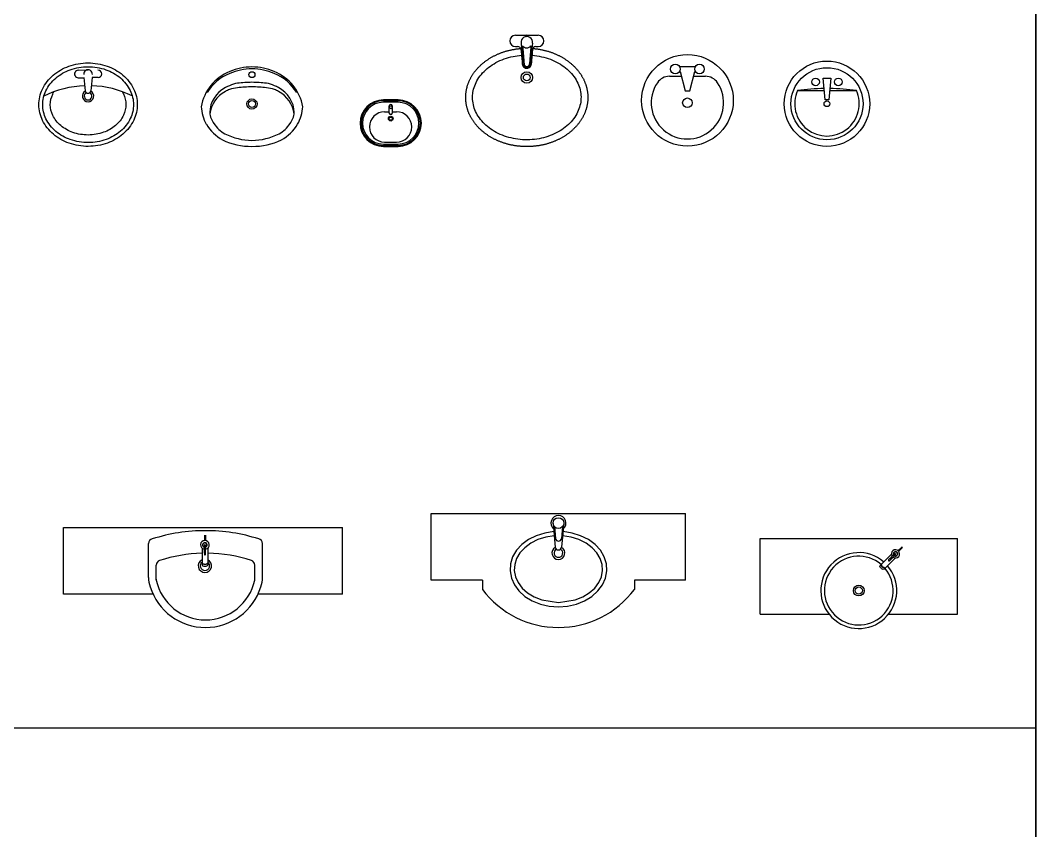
# Model space of a CAD drawing. Header units: millimetres. Extents: x 1357 to 18171, y 1516 to 18553.
# Drawn here: x 12824 to 18171, y 10683 to 14954 of the extents above; entities that cross this region are included whole.
import ezdxf

# ---------------------------------------------------------------- set-up
doc = ezdxf.new("R2010")
doc.units = ezdxf.units.MM
doc.linetypes.add('DASHED', pattern=[0.75, 0.5, -0.25])
doc.layers.add('www.cad-blocks.net', color=7, linetype='Continuous')

# ---------------------------------------------------------------- blocks, each defined once
blk = doc.blocks.new('A$C359865C9')
for p, q in [((0.26, 0.5858), (0.38, 0.5858)), ((0.26, 0.5258), (0.272, 0.5258)), ((0.368, 0.5258), (0.3809, 0.5258))]:
    blk.add_line(p, q)
for radius in [0.03, 0.018]:
    blk.add_circle((0.3201, 0.3632), radius)
for centre, radius, start, end in [((0.26, 0.5558), 0.03, 90.0061, 270.0061), ((0.32, 0.5495), 0.03, 348.1537, 191.8463), ((0.38, 0.5558), 0.03, 270.0061, 89.9816), ((0.272, 0.5078), 0.018, 0.0061, 90.0061), ((0.32, 0.5495), 0.03, 222.4523, 317.5477), ((0.368, 0.5078), 0.018, 90.0061, 180.0061), ((0.3201, 0.4358), 0.024, 180.0061, 0.0061), ((0.3201, 0.4358), 0.0204, 180.0061, 0.0061), ((0.3201, 0.4358), 0.0144, 180.0061, 0.0061)]:
    blk.add_arc(centre, radius, start, end)
at = {"extrusion": (0, 0, -1)}
blk.add_ellipse((0.3199, 0.5826), major_axis=(-0.00812, 0), ratio=0.392595, dxfattribs=at)
at = {"linetype": 'DASHED', "ltscale": 100, "extrusion": (0, 0, -1)}
blk.add_ellipse((0.3201, 0.258), major_axis=(0.3216, 0), ratio=0.80597, start_param=-1.471508, end_param=4.612925, dxfattribs=at)
for points, knots in [([(0.2907, 0.5434), (0.2946, 0.498), (0.2952, 0.4908), (0.2965, 0.4761), (0.2971, 0.4686), (0.2983, 0.4536), (0.2989, 0.4461), (0.2995, 0.4378), (0.2996, 0.4369), (0.2996, 0.4361)], [2.511178, 2.511178, 2.511178, 2.511178, 20.495008, 20.495008, 39.297594, 39.297594, 58.10018, 58.10018, 60.208758, 60.208758, 60.208758, 60.208758]), ([(0.3494, 0.5434), (0.3455, 0.498), (0.3449, 0.4908), (0.3436, 0.4761), (0.343, 0.4686), (0.3418, 0.4536), (0.3412, 0.4461), (0.3406, 0.4378), (0.3405, 0.4369), (0.3404, 0.4361)], [2.511178, 2.511178, 2.511178, 2.511178, 20.495008, 20.495008, 39.297594, 39.297594, 58.10018, 58.10018, 60.208758, 60.208758, 60.208758, 60.208758]), ([(0.29, 0.5078), (0.2913, 0.4937), (0.2935, 0.4697), (0.2953, 0.4457), (0.2961, 0.4358)], [0, 0, 0, 0, 35.358253, 60.208758, 60.208758, 60.208758, 60.208758]), ([(0.2979, 0.5293), (0.298, 0.528), (0.2981, 0.5267), (0.2988, 0.5184), (0.2993, 0.5127), (0.3005, 0.4986), (0.301, 0.4933), (0.3014, 0.4884), (0.3015, 0.4875), (0.3017, 0.4857), (0.3017, 0.485), (0.3019, 0.4827), (0.3021, 0.4812), (0.3026, 0.4756), (0.3029, 0.4716), (0.3037, 0.4621), (0.3041, 0.4568), (0.3049, 0.4464), (0.3053, 0.4415), (0.3056, 0.4365)], [4.643985, 4.643985, 4.643985, 4.643985, 5.282102, 5.282102, 8.976667, 8.976667, 16.365798, 16.365798, 18.536065, 18.536065, 20.434607, 20.434607, 24.231692, 24.231692, 34.371999, 34.371999, 47.807513, 47.807513, 60.208758, 60.208758, 60.208758, 60.208758]), ([(0.3422, 0.5293), (0.3421, 0.528), (0.342, 0.5267), (0.3412, 0.5184), (0.3408, 0.5127), (0.3395, 0.4986), (0.3391, 0.4933), (0.3387, 0.4884), (0.3386, 0.4875), (0.3384, 0.4857), (0.3383, 0.485), (0.3381, 0.4827), (0.338, 0.4812), (0.3375, 0.4756), (0.3372, 0.4716), (0.3364, 0.4621), (0.336, 0.4568), (0.3352, 0.4464), (0.3348, 0.4415), (0.3345, 0.4365)], [4.643985, 4.643985, 4.643985, 4.643985, 5.282102, 5.282102, 8.976667, 8.976667, 16.365798, 16.365798, 18.536065, 18.536065, 20.434607, 20.434607, 24.231692, 24.231692, 34.371999, 34.371999, 47.807513, 47.807513, 60.208758, 60.208758, 60.208758, 60.208758]), ([(0.35, 0.5078), (0.3487, 0.4937), (0.3466, 0.4697), (0.3448, 0.4457), (0.344, 0.4358)], [0, 0, 0, 0, 35.358253, 60.208758, 60.208758, 60.208758, 60.208758]), ([(0.3475, 0.4801), (0.3477, 0.4801), (0.3479, 0.4801), (0.3648, 0.4788), (0.3813, 0.4763), (0.4136, 0.4692), (0.4293, 0.4645), (0.4593, 0.4531), (0.4737, 0.4464), (0.5006, 0.4312), (0.5131, 0.4227), (0.5361, 0.4042), (0.5465, 0.3942), (0.5649, 0.3732), (0.5729, 0.3622), (0.5864, 0.3393), (0.5918, 0.3275), (0.6, 0.3036), (0.6029, 0.2914), (0.6059, 0.2669), (0.6061, 0.2545), (0.6039, 0.2301), (0.6015, 0.218), (0.5941, 0.1942), (0.5892, 0.1825), (0.5768, 0.1597), (0.5693, 0.1486), (0.552, 0.1275), (0.5422, 0.1174), (0.5203, 0.0986), (0.5083, 0.0899), (0.4825, 0.0741), (0.4686, 0.0671), (0.4396, 0.0549), (0.4243, 0.0498), (0.3929, 0.0418), (0.3767, 0.0388), (0.3439, 0.0352), (0.3273, 0.0344), (0.2942, 0.0353), (0.2776, 0.0369), (0.2452, 0.0422), (0.2293, 0.046), (0.1987, 0.0556), (0.1839, 0.0615), (0.156, 0.0751), (0.1428, 0.0828), (0.1184, 0.0997), (0.1071, 0.109), (0.0869, 0.1288), (0.078, 0.1393), (0.0625, 0.1611), (0.0559, 0.1725), (0.0454, 0.1957), (0.0415, 0.2076), (0.036, 0.2317), (0.0346, 0.2438), (0.0345, 0.2566), (0.0345, 0.2573), (0.0345, 0.258), (0.0345, 0.2664), (0.0351, 0.2749), (0.0382, 0.2956), (0.0413, 0.3078), (0.0502, 0.3317), (0.0559, 0.3434), (0.0699, 0.3661), (0.0782, 0.377), (0.0972, 0.3978), (0.1079, 0.4076), (0.1313, 0.4257), (0.1441, 0.434), (0.1714, 0.4488), (0.186, 0.4553), (0.2163, 0.4662), (0.2321, 0.4706), (0.2628, 0.4769), (0.2776, 0.479), (0.2925, 0.4801)], [1.664851, 1.664851, 1.664851, 1.664851, 1.666804, 1.666804, 1.838807, 1.838807, 2.01081, 2.01081, 2.182814, 2.182814, 2.354817, 2.354817, 2.52682, 2.52682, 2.698824, 2.698824, 2.870827, 2.870827, 3.04283, 3.04283, 3.214834, 3.214834, 3.384783, 3.384783, 3.554732, 3.554732, 3.724681, 3.724681, 3.89463, 3.89463, 4.064578, 4.064578, 4.234527, 4.234527, 4.404476, 4.404476, 4.574425, 4.574425, 4.744374, 4.744374, 4.914323, 4.914323, 5.084272, 5.084272, 5.254221, 5.254221, 5.42417, 5.42417, 5.594119, 5.594119, 5.764068, 5.764068, 5.934016, 5.934016, 6.103965, 6.103965, 6.273914, 6.273914, 6.283185, 6.283185, 6.283185, 6.401959, 6.401959, 6.573962, 6.573962, 6.745965, 6.745965, 6.917969, 6.917969, 7.089972, 7.089972, 7.261975, 7.261975, 7.433979, 7.433979, 7.605982, 7.605982, 7.759676, 7.759676, 7.759676, 7.759676])]:
    blk.add_open_spline(points, degree=3, knots=knots)
blk = doc.blocks.new('A$C16C86156')
at = {"linetype": 'ByBlock'}
for p, q in [((0.2032, 0.4191), (0.2794, 0.4191)), ((0.2032, 0.3937), (0.2286, 0.2921)), ((0.254, 0.2921), (0.2794, 0.3937)), ((0.1463, 0.3683), (0.2096, 0.3683)), ((0.2731, 0.3683), (0.3363, 0.3683)), ((0.2286, 0.2921), (0.254, 0.2921))]:
    blk.add_line(p, q, dxfattribs=at)
for centre, radius in [((0.2413, 0.2413), 0.2413), ((0.1778, 0.4064), 0.0254), ((0.3048, 0.4064), 0.0254), ((0.2413, 0.2286), 0.0254)]:
    blk.add_circle(centre, radius, dxfattribs=at)
for centre, radius, start, end in [((0.2413, 0.2286), 0.1905, 146.251, 33.749), ((0.1463, 0.2921), 0.0762, 90, 146.251), ((0.3363, 0.2921), 0.0762, 33.749, 90)]:
    blk.add_arc(centre, radius, start, end, dxfattribs=at)
blk = doc.blocks.new('A$C6AF055E0')
for p, q in [((0.1999, 0.245), (0.1225, 0.245)), ((0.1999, 0.24), (0.1225, 0.24)), ((0.1999, 0.2325), (0.1225, 0.2325)), ((0.129, 0.1825), (0.1537, 0.1825)), ((0.1537, 0.1758), (0.1537, 0.2135)), ((0.1687, 0.2135), (0.1687, 0.1758)), ((0.1687, 0.1825), (0.1919, 0.1825)), ((0.1225, 0.0125), (0.1999, 0.0125)), ((0.1225, 0.005), (0.1999, 0.005)), ((0.1225, 0), (0.1999, 0)), ((0.129, 0.0225), (0.1919, 0.0225))]:
    blk.add_line(p, q)
for centre, radius in [((0.1612, 0.206), 0.0075), ((0.1612, 0.1463), 0.0125), ((0.1612, 0.1463), 0.0085)]:
    blk.add_circle(centre, radius)
for centre, radius, start, end in [((0.1225, 0.1225), 0.1225, 90, 270), ((0.1225, 0.1225), 0.1175, 90, 270), ((0.1225, 0.1225), 0.11, 90, 270), ((0.1612, 0.2135), 0.0075, 0, 180), ((0.1999, 0.1225), 0.1225, 270, 90), ((0.1999, 0.1225), 0.1175, 270, 90), ((0.1999, 0.1225), 0.11, 270, 90), ((0.129, 0.1025), 0.08, 90, 270), ((0.1612, 0.1758), 0.0075, 180, 0), ((0.1919, 0.1025), 0.08, 270, 90)]:
    blk.add_arc(centre, radius, start, end)
blk = doc.blocks.new('A$C6B943AC5')
for p, q in [((0.207, 0.401), (0.2589, 0.4042)), ((0.2071, 0.362), (0.2386, 0.3621)), ((0.2361, 0.3625), (0.2439, 0.2926)), ((0.2809, 0.3627), (0.2736, 0.2927)), ((0.3111, 0.3624), (0.2796, 0.3623))]:
    blk.add_line(p, q)
for points in [[(0.518, 0.2209, -0.113917), (0.4993, 0.1385, -0.1036), (0.4427, 0.0651, -0.091717), (0.3606, 0.0176, -0.084781), (0.2598, 0, -0.084781), (0.1587, 0.0169, -0.091717), (0.0764, 0.0638, -0.1036), (0.0193, 0.1368, -0.113917), (0, 0.2191, -0.113917), (0.0187, 0.3015, -0.1036), (0.0753, 0.3749, -0.091717), (0.1574, 0.4224, -0.084781), (0.2582, 0.44, -0.084781), (0.3592, 0.4231, -0.091717), (0.4416, 0.3762, -0.1036), (0.4987, 0.3032, -0.113917)], [(0.498, 0.2208, -0.113917), (0.4813, 0.1472, -0.1036), (0.4297, 0.0803, -0.091717), (0.3539, 0.0364, -0.084781), (0.2597, 0.02, -0.084781), (0.1653, 0.0358, -0.091717), (0.0893, 0.0791, -0.1036), (0.0372, 0.1457, -0.113917), (0.02, 0.2192, -0.113917), (0.0367, 0.2928, -0.1036), (0.0883, 0.3597, -0.091717), (0.1641, 0.4036, -0.084781), (0.2583, 0.42, -0.084781), (0.3527, 0.4042, -0.091717), (0.4287, 0.3609, -0.1036), (0.4808, 0.2943, -0.113917)]]:
    blk.add_lwpolyline(points, format="xyb", close=True)
for points in [[(0.458, 0.2207, -0.113917), (0.4453, 0.1646, -0.1036), (0.4037, 0.1107, -0.091717), (0.3405, 0.0741, -0.084781), (0.2595, 0.06, -0.084781), (0.1785, 0.0736, -0.091717), (0.1151, 0.1097, -0.1036), (0.0731, 0.1633, -0.113917), (0.06, 0.2193, -0.113917), (0.0727, 0.2754, -0.020517), (0.0792, 0.2874, -0.091717)], [(0.4384, 0.2886, -0.020517), (0.4449, 0.2767, -0.113917), (0.458, 0.2207, -0.113917)]]:
    blk.add_lwpolyline(points, format="xyb")
for centre, radius, start, end in [((0.207, 0.3815), 0.0195, 90.197, 270.197), ((0.259, 0.3817), 0.0225, 354.0815, 186.3125), ((0.311, 0.3819), 0.0195, 270.197, 90.197), ((0.2604, -0.2004), 0.5204, 92.1543, 116.7762), ((0.2588, 0.265), 0.03, 119.152, 61.242), ((0.2588, 0.265), 0.02, 116.5813, 63.8126), ((0.2587, 0.295), 0.015, 189.3922, 351.0017), ((0.2604, -0.2004), 0.5204, 63.6178, 88.2397)]:
    blk.add_arc(centre, radius, start, end)
blk = doc.blocks.new('A$C423A5AD7')
at = {"ltscale": 10}
for centre, radius in [((0.2678, 0.378), 0.0158), ((0.2678, 0.2235), 0.027), ((0.2678, 0.2235), 0.018)]:
    blk.add_circle(centre, radius, dxfattribs=at)
for centre, radius, start, end in [((0.2411, 0.167), 0.2447, 111.7402, 170.0543), ((0.2668, 0.1262), 0.2923, 89.8222, 113.4689), ((0.2687, 0.1262), 0.2923, 66.5311, 90.1778), ((0.2944, 0.167), 0.2447, 9.9457, 68.2598), ((0.2296, 0.2267), 0.2303, 184.3468, 208.5542), ((0.3059, 0.2267), 0.2303, 331.4458, 355.6532), ((0.2277, 0.2393), 0.2349, 211.4873, 240.6066), ((0.3078, 0.2393), 0.2349, 299.3934, 328.5127), ((0.2653, 0.3548), 0.3548, 244.4583, 270.3897), ((0.2702, 0.3548), 0.3548, 269.6103, 295.5417)]:
    blk.add_arc(centre, radius, start, end)
for centre, radius, start, end in [((0.2411, 0.1567), 0.2447, 111.7402, 148.6981), ((0.2668, 0.1159), 0.2923, 89.8222, 113.4689), ((0.2687, 0.1159), 0.2923, 66.5311, 90.1778), ((0.2944, 0.1567), 0.2447, 31.3019, 68.2598), ((0.2061, 0.2055), 0.1277, 96.6168, 116.4696), ((0.2838, -0.4275), 0.7655, 91.2027, 96.9324), ((0.2517, -0.4275), 0.7655, 83.0676, 88.7973), ((0.3294, 0.2055), 0.1277, 63.5304, 83.3832), ((0.1988, 0.1733), 0.1539, 117.5793, 178.3326), ((0.1988, 0.1528), 0.1539, 117.5793, 173.258), ((0.1713, 0.2445), 0.0784, 106.3481, 123.8689), ((0.1713, 0.2241), 0.0784, 106.3481, 123.8689), ((0.1959, 0.1856), 0.1229, 92.0761, 112.3167), ((0.2838, -0.4514), 0.7655, 91.2027, 96.9324), ((0.2517, -0.4514), 0.7655, 83.0676, 88.7973), ((0.3396, 0.1856), 0.1229, 67.6833, 87.9239), ((0.3642, 0.2445), 0.0784, 56.1311, 73.6519), ((0.3642, 0.2241), 0.0784, 56.1311, 73.6519), ((0.3367, 0.1733), 0.1539, 1.6674, 62.4207), ((0.3367, 0.1528), 0.1539, 6.742, 62.4207), ((0.1672, 0.1919), 0.123, 186.6099, 215.8329), ((0.3683, 0.1919), 0.123, 324.1671, 353.3901), ((0.2101, 0.2156), 0.1718, 213.845, 240.3264), ((0.3254, 0.2156), 0.1718, 299.6736, 326.155), ((0.2726, 0.361), 0.3295, 243.4143, 269.1615), ((0.2629, 0.361), 0.3295, 270.8385, 296.5857)]:
    blk.add_arc(centre, radius, start, end, dxfattribs=at)
blk = doc.blocks.new('A$C580A7971')
for p, q in [((0.215, 0.245), (0.205, 0.36)), ((0.205, 0.36), (0.245, 0.36)), ((0.245, 0.36), (0.235, 0.245)), ((0.07, 0.295), (0.2107, 0.295)), ((0.2393, 0.295), (0.38, 0.295)), ((0.235, 0.245), (0.215, 0.245))]:
    blk.add_line(p, q)
for centre, radius in [((0.225, 0.225), 0.225), ((0.225, 0.225), 0.19), ((0.165, 0.34), 0.02), ((0.285, 0.34), 0.02), ((0.225, 0.225), 0.015)]:
    blk.add_circle(centre, radius)
for centre, radius, start, end in [((0.225, 0.225), 0.17, 155.6843, 24.3157), ((0.2278, -0.9297), 1.2348, 90.8277, 97.3436), ((0.2222, -0.9297), 1.2348, 82.6564, 89.1723)]:
    blk.add_arc(centre, radius, start, end)
blk = doc.blocks.new('A$C4278655E')
for p, q in [((0, 0.176), (0, 0.526)), ((0, 0.526), (1.47, 0.526)), ((0.7432, 0.4862), (0.7432, 0.4579)), ((0.7478, 0.4862), (0.7478, 0.4579)), ((1.47, 0.176), (1.47, 0.526)), ((0.4487, 0.2639), (0.4487, 0.442)), ((1.0487, 0.2639), (1.0487, 0.4415)), ((0.7302, 0.4179), (0.7302, 0.3299)), ((0.7609, 0.4179), (0.7609, 0.3299)), ((0.4887, 0.2518), (0.4887, 0.3285)), ((1.0087, 0.2518), (1.0087, 0.3285)), ((0.472, 0.176), (0, 0.176)), ((1.47, 0.176), (1.0253, 0.176))]:
    blk.add_line(p, q)
for centre, radius, start, end in [((0.7472, -0.4041), 0.9141, 89.8933, 107.7594), ((0.7501, -0.4041), 0.9141, 72.2406, 90.1067), ((0.4737, 0.442), 0.025, 102.1069, 180), ((0.7455, 0.435), 0.023, 279.4881, 260.5119), ((0.7455, 0.435), 0.0123, 286.4136, 253.5864), ((0.7455, 0.435), 0.0107, 288.3951, 251.6049), ((1.0518, 0.4085), 0.3101, 175.5082, 184.4918), ((0.7455, 0.4328), 0.00286, 0, 180), ((0.4392, 0.4085), 0.3101, 355.5082, 4.4918), ((1.0237, 0.442), 0.025, 0, 77.8931), ((0.7472, -0.3728), 0.7641, 91.2776, 108.4229), ((0.7455, 0.3843), 0.00286, 180, 0), ((0.7501, -0.3728), 0.7641, 71.5771, 89.1914), ((0.5137, 0.3285), 0.025, 108.4229, 180), ((0.7455, 0.325), 0.035, 115.9824, 64.0176), ((0.7455, 0.325), 0.025, 127.8309, 52.1691), ((0.9837, 0.3285), 0.025, 0, 71.5771), ((0.5987, 0.2639), 0.15, 180, 199.3966), ((0.7487, 0.3055), 0.3055, 197.417, 342.583), ((0.5137, 0.2544), 0.025, 180, 192.269), ((0.7487, 0.3055), 0.2655, 192.269, 347.731), ((0.9837, 0.2544), 0.025, 347.731, 0), ((0.8987, 0.2639), 0.15, 340.6034, 0)]:
    blk.add_arc(centre, radius, start, end)
for centre in [(0.7455, 0.341), (0.7455, 0.3397), (0.7455, 0.3299)]:
    blk.add_ellipse(centre, major_axis=(0.0153, 0), ratio=0.448066, start_param=3.141593, end_param=6.283185)
blk = doc.blocks.new('A$C6F6B5A09')
for p, q in [((0, 0.25), (0, 0.6)), ((0, 0.6), (1.34, 0.6)), ((1.34, 0.25), (1.34, 0.6)), ((0.6418, 0.5474), (0.6531, 0.4237)), ((0.6982, 0.5474), (0.6869, 0.4237)), ((0.649, 0.531), (0.6546, 0.4692)), ((0.691, 0.531), (0.6854, 0.4692)), ((0.27, 0.25), (0, 0.25)), ((0.27, 0.25), (0.27, 0.2)), ((1.34, 0.25), (1.07, 0.25)), ((1.07, 0.25), (1.07, 0.2))]:
    blk.add_line(p, q)
at = {"extrusion": (0, 0, -1)}
for p, q in [((0.553, 0.4837), (0.5122, 0.4633)), ((0.598, 0.4977), (0.553, 0.4837)), ((0.6457, 0.5049), (0.598, 0.4977)), ((0.6477, 0.4823), (0.6034, 0.4757)), ((0.7366, 0.4757), (0.6923, 0.4823)), ((0.742, 0.4977), (0.6943, 0.5049)), ((0.787, 0.4837), (0.742, 0.4977)), ((0.8278, 0.4633), (0.787, 0.4837)), ((0.4771, 0.4372), (0.449, 0.4065)), ((0.5122, 0.4633), (0.4771, 0.4372)), ((0.5243, 0.4441), (0.4925, 0.4205)), ((0.5617, 0.4628), (0.5243, 0.4441)), ((0.6034, 0.4757), (0.5617, 0.4628)), ((0.7783, 0.4628), (0.7366, 0.4757)), ((0.8157, 0.4441), (0.7783, 0.4628)), ((0.8475, 0.4205), (0.8157, 0.4441)), ((0.8629, 0.4372), (0.8278, 0.4633)), ((0.891, 0.4065), (0.8629, 0.4372)), ((0.449, 0.4065), (0.4289, 0.3722)), ((0.4673, 0.3932), (0.4497, 0.3631)), ((0.4925, 0.4205), (0.4673, 0.3932)), ((0.8727, 0.3932), (0.8475, 0.4205)), ((0.8903, 0.3631), (0.8727, 0.3932)), ((0.9111, 0.3722), (0.891, 0.4065)), ((0.4174, 0.3355), (0.4151, 0.2978)), ((0.4289, 0.3722), (0.4174, 0.3355)), ((0.4398, 0.3316), (0.4378, 0.2994)), ((0.4497, 0.3631), (0.4398, 0.3316)), ((0.9002, 0.3316), (0.8903, 0.3631)), ((0.9022, 0.2994), (0.9002, 0.3316)), ((0.9226, 0.3355), (0.9111, 0.3722)), ((0.9249, 0.2978), (0.9226, 0.3355)), ((0.4151, 0.2978), (0.4221, 0.2605)), ((0.4378, 0.2994), (0.4437, 0.2674)), ((0.4437, 0.2674), (0.4574, 0.2364)), ((0.8826, 0.2364), (0.8963, 0.2674)), ((0.8963, 0.2674), (0.9022, 0.2994)), ((0.9179, 0.2605), (0.9249, 0.2978)), ((0.4221, 0.2605), (0.4379, 0.2249)), ((0.4379, 0.2249), (0.4622, 0.1922)), ((0.4574, 0.2364), (0.4788, 0.2076)), ((0.8612, 0.2076), (0.8826, 0.2364)), ((0.8778, 0.1922), (0.9021, 0.2249)), ((0.9021, 0.2249), (0.9179, 0.2605)), ((0.4622, 0.1922), (0.4939, 0.1637)), ((0.4788, 0.2076), (0.5074, 0.182)), ((0.4939, 0.1637), (0.5321, 0.1404)), ((0.5074, 0.182), (0.5422, 0.1607)), ((0.5422, 0.1607), (0.5819, 0.1448)), ((0.7581, 0.1448), (0.7978, 0.1607)), ((0.7978, 0.1607), (0.8326, 0.182)), ((0.8079, 0.1404), (0.8461, 0.1637)), ((0.8326, 0.182), (0.8612, 0.2076)), ((0.8461, 0.1637), (0.8778, 0.1922)), ((0.5321, 0.1404), (0.5752, 0.1231)), ((0.5752, 0.1231), (0.6217, 0.1125)), ((0.5819, 0.1448), (0.67, 0.1316)), ((0.6217, 0.1125), (0.67, 0.1089)), ((0.67, 0.1316), (0.7581, 0.1448)), ((0.67, 0.1089), (0.7183, 0.1125)), ((0.7183, 0.1125), (0.7648, 0.1231)), ((0.7648, 0.1231), (0.8079, 0.1404))]:
    blk.add_line(p, q, dxfattribs=at)
blk.add_circle((0.67, 0.55), 0.0284)
for centre, radius, start, end in [((0.67, 0.55), 0.0397, 310.3688, 229.6312), ((0.67, 0.4706), 0.0155, 185.2159, 354.7841), ((0.67, 0.3924), 0.034, 119.3941, 60.6059), ((0.67, 0.3924), 0.0227, 118.8528, 61.1472), ((0.67, 0.4253), 0.017, 185.2159, 354.7841), ((0.67, 0.5), 0.5, 216.8699, 323.1301)]:
    blk.add_arc(centre, radius, start, end)
blk = doc.blocks.new('A$C238643DF')
for p, q in [((0, 0.0694), (0, 0.4694)), ((0, 0.4694), (1.04, 0.4694)), ((1.04, 0.0694), (1.04, 0.4694)), ((0.6915, 0.3866), (0.6323, 0.3273)), ((0.7464, 0.4238), (0.7273, 0.4047)), ((0.7494, 0.4207), (0.7304, 0.4016)), ((0.7494, 0.4207), (0.7464, 0.4238)), ((0.7122, 0.3659), (0.6529, 0.3066)), ((0, 0.0694), (0.3639, 0.0694)), ((0.6761, 0.0694), (1.04, 0.0694))]:
    blk.add_line(p, q)
for radius in [0.0286, 0.019]:
    blk.add_circle((0.52, 0.1944), radius)
for centre, radius, start, end in [((0.52, 0.1944), 0.2, 49.1872, 40.8128), ((0.52, 0.1944), 0.181, 49.6289, 40.3711), ((0.9019, 0.1637), 0.2954, 130.5082, 139.4918), ((0.4893, 0.5762), 0.2954, 310.5082, 319.4918), ((0.7134, 0.3878), 0.0219, 234.4881, 215.5119), ((0.7134, 0.3878), 0.0117, 241.4135, 208.5865), ((0.7134, 0.3878), 0.0102, 243.3951, 206.6049), ((0.7119, 0.3863), 0.00273, 315, 135), ((0.6792, 0.3536), 0.00273, 135, 315)]:
    blk.add_arc(centre, radius, start, end)
at = {"extrusion": (0, 0, -1)}
for centre in [(0.6426, 0.317), (0.6492, 0.3236), (0.6501, 0.3245)]:
    blk.add_ellipse(centre, major_axis=(0.0103, -0.0103), ratio=0.448066, start_param=6.283185, end_param=9.424778, dxfattribs=at)
blk = doc.blocks.new('FORMAT')
at = {"layer": 'www.cad-blocks.net', "color": 155, "true_color": 0x546d8e}
for p, q in [((18171.5, 1516.3), (18171.5, 18552.9)), ((18171.5, 17924.1), (18171.5, 1904)), ((3594.1, 11225.1), (18171.5, 11225.1))]:
    blk.add_line(p, q, dxfattribs=at)

msp = doc.modelspace()

# ---------------------------------------------------------------- block references
at = {"color": 7, "xscale": 1000, "yscale": 1000, "zscale": 1000}
for name, p in [('A$C359865C9', (15171.3, 14289.7)), ('A$C16C86156', (16096.2, 14290.8)), ('A$C6B943AC5', (12922.2, 14289.7)), ('A$C423A5AD7', (13776.4, 14289.7)), ('A$C580A7971', (16847.2, 14289.4)), ('A$C6AF055E0', (14613.7, 14289.7)), ('A$C6F6B5A09', (14988, 11754.5)), ('A$C4278655E', (13050.8, 11754.5)), ('A$C238643DF', (16719.8, 11754.5))]:
    msp.add_blockref(name, p, dxfattribs=at)
at = {"layer": 'www.cad-blocks.net'}
msp.add_blockref('FORMAT', (0, 0), dxfattribs=at)

doc.saveas('drawing.dxf')
